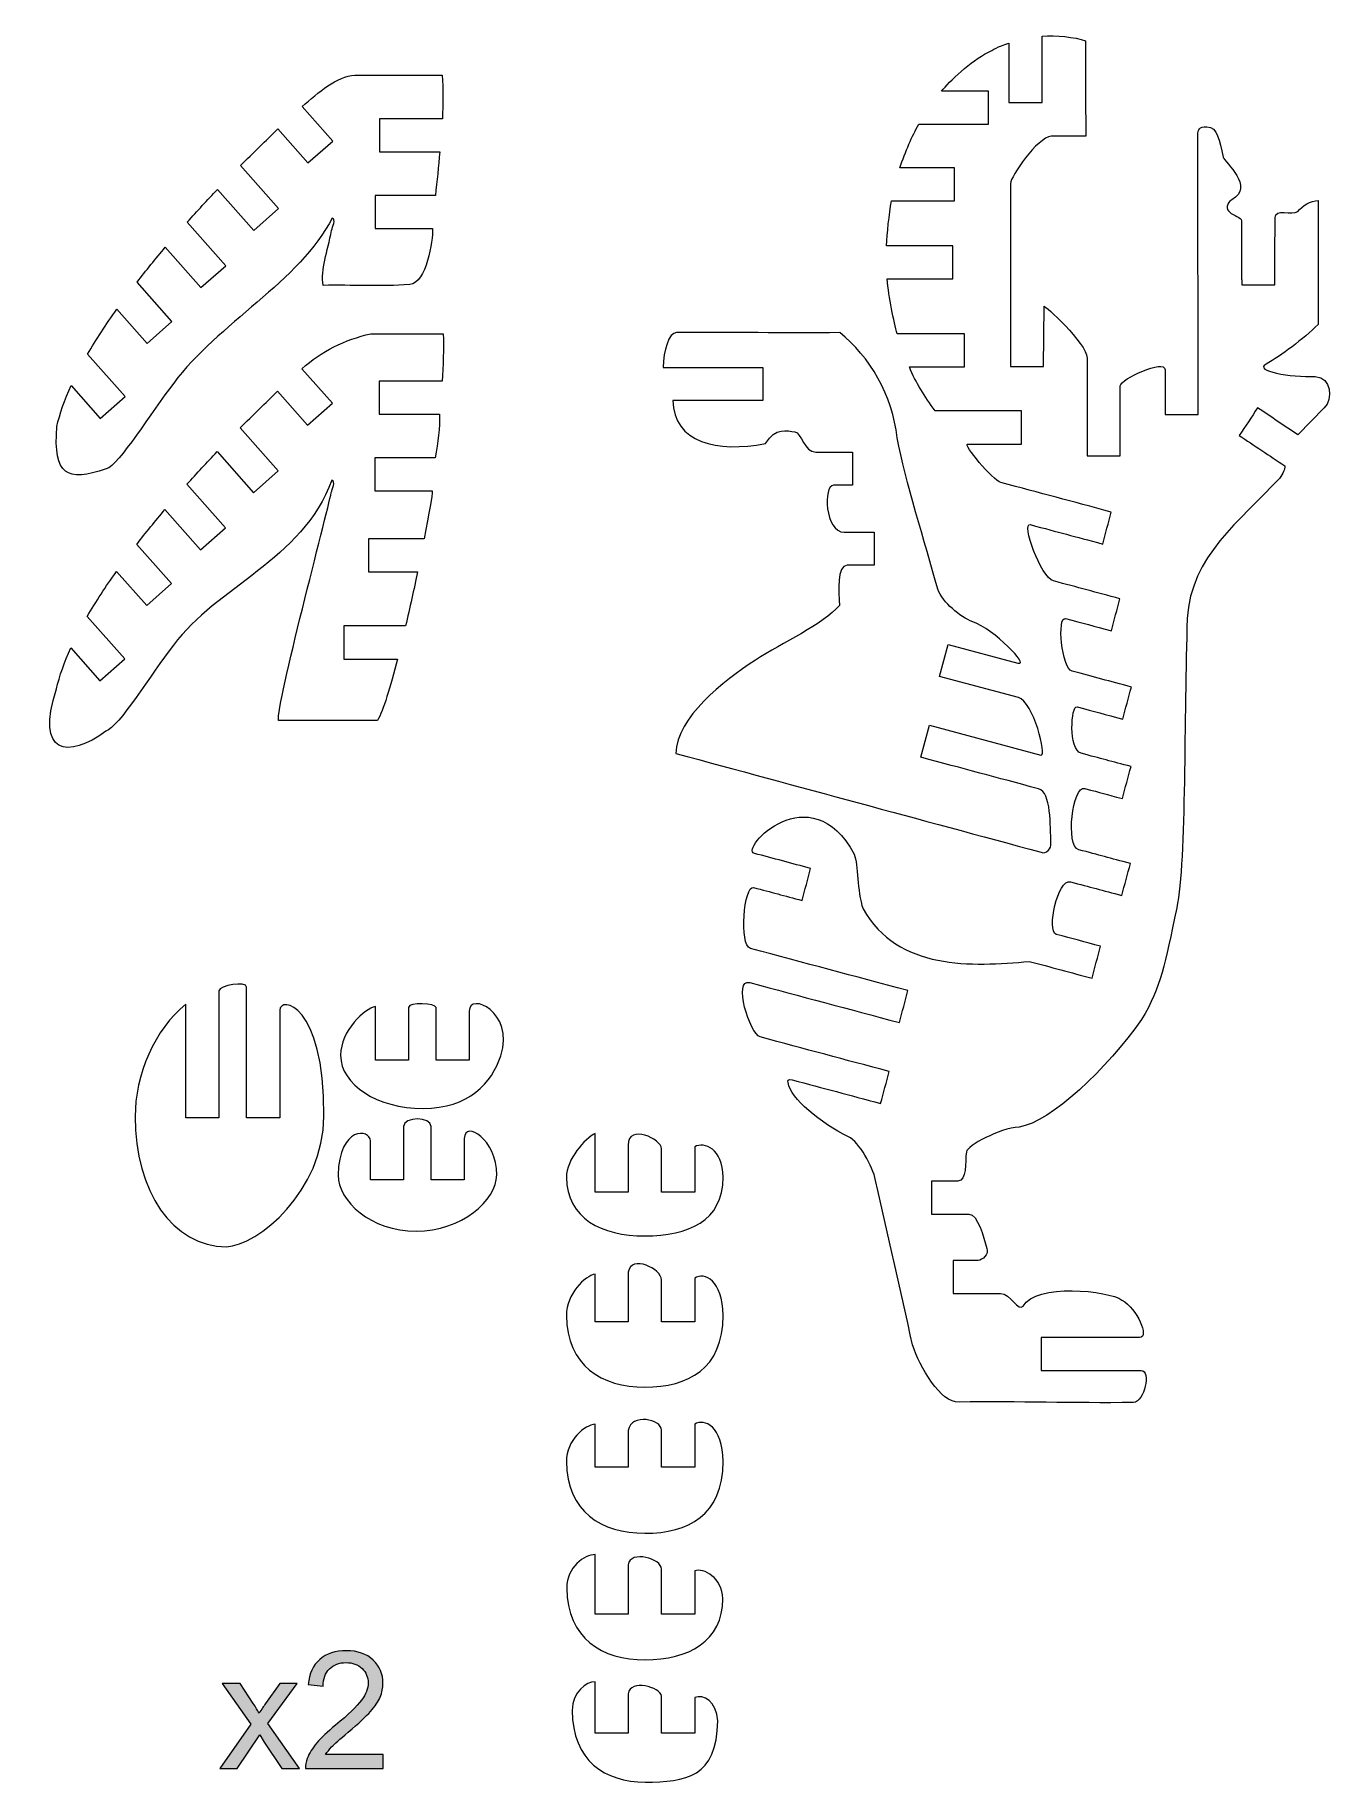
# Model space of a CAD drawing. Header units: inches. Extents: x 52 to 170, y 164 to 323.
import ezdxf

# ---------------------------------------------------------------- set-up
doc = ezdxf.new("R2010")
doc.units = ezdxf.units.IN
doc.header["$MEASUREMENT"] = 0
doc.layers.add('Capa 1', color=7, linetype='Continuous')
doc.layers.add('Capa 2', color=1, linetype='Continuous')

msp = doc.modelspace()

# ---------------------------------------------------------------- hatches: boundary and pattern name
at = {"layer": 'Capa 2'}
h = msp.add_hatch(color=256, dxfattribs=at)
h.dxf.hatch_style = 2
edge = h.paths.add_edge_path()
edge.add_spline(control_points=[(68.67, 165.7), (68.67, 165.7), (71.49, 169.71), (71.49, 169.71), (71.49, 169.71), (68.88, 173.4), (68.88, 173.4), (68.88, 173.4), (70.51, 173.4), (70.51, 173.4), (70.51, 173.4), (71.7, 171.6), (71.7, 171.6), (71.92, 171.25), (72.1, 170.97), (72.23, 170.73), (72.44, 171.05), (72.64, 171.34), (72.82, 171.58), (72.82, 171.58), (74.12, 173.4), (74.12, 173.4), (74.12, 173.4), (75.68, 173.4), (75.68, 173.4), (75.68, 173.4), (73.02, 169.78), (73.02, 169.78), (73.02, 169.78), (75.88, 165.7), (75.88, 165.7), (75.88, 165.7), (74.28, 165.7), (74.28, 165.7), (74.28, 165.7), (72.7, 168.1), (72.7, 168.1), (72.7, 168.1), (72.28, 168.74), (72.28, 168.74), (72.28, 168.74), (70.25, 165.7), (70.25, 165.7), (70.25, 165.7), (68.67, 165.7), (68.67, 165.7), (68.67, 165.7), (68.67, 165.7), (68.67, 165.7)], knot_values=[0, 0, 0, 0, 1, 1, 1, 2, 2, 2, 3, 3, 3, 4, 4, 4, 5, 5, 5, 6, 6, 6, 7, 7, 7, 8, 8, 8, 9, 9, 9, 10, 10, 10, 11, 11, 11, 12, 12, 12, 13, 13, 13, 14, 14, 14, 15, 15, 15, 16, 16, 16, 16], degree=3, periodic=0)
edge = h.paths.add_edge_path()
edge.add_spline(control_points=[(83.47, 166.96), (83.47, 166.96), (83.47, 165.7), (83.47, 165.7), (83.47, 165.7), (76.44, 165.7), (76.44, 165.7), (76.43, 166.02), (76.48, 166.32), (76.59, 166.61), (76.77, 167.09), (77.06, 167.56), (77.45, 168.02), (77.85, 168.49), (78.41, 169.02), (79.16, 169.63), (80.31, 170.58), (81.09, 171.33), (81.5, 171.89), (81.91, 172.44), (82.11, 172.96), (82.11, 173.46), (82.11, 173.97), (81.92, 174.41), (81.56, 174.76), (81.18, 175.12), (80.7, 175.3), (80.11, 175.3), (79.48, 175.3), (78.98, 175.11), (78.6, 174.73), (78.22, 174.35), (78.03, 173.83), (78.03, 173.17), (78.03, 173.17), (76.68, 173.3), (76.68, 173.3), (76.78, 174.3), (77.12, 175.07), (77.72, 175.59), (78.32, 176.12), (79.13, 176.38), (80.14, 176.38), (81.16, 176.38), (81.96, 176.09), (82.56, 175.53), (83.15, 174.96), (83.45, 174.26), (83.45, 173.43), (83.45, 173), (83.36, 172.58), (83.19, 172.17), (83.02, 171.76), (82.73, 171.33), (82.32, 170.87), (81.92, 170.42), (81.25, 169.79), (80.31, 169), (79.53, 168.34), (79.03, 167.9), (78.8, 167.66), (78.58, 167.43), (78.4, 167.2), (78.25, 166.96), (78.25, 166.96), (83.47, 166.96), (83.47, 166.96)], knot_values=[0, 0, 0, 0, 0.352778, 0.352778, 0.352778, 0.705556, 0.705556, 0.705556, 1.058334, 1.058334, 1.058334, 1.411112, 1.411112, 1.411112, 1.76389, 1.76389, 1.76389, 2.116668, 2.116668, 2.116668, 2.469446, 2.469446, 2.469446, 2.822224, 2.822224, 2.822224, 3.175002, 3.175002, 3.175002, 3.52778, 3.52778, 3.52778, 3.880558, 3.880558, 3.880558, 4.233336, 4.233336, 4.233336, 4.586114, 4.586114, 4.586114, 4.938892, 4.938892, 4.938892, 5.29167, 5.29167, 5.29167, 5.644448, 5.644448, 5.644448, 5.997226, 5.997226, 5.997226, 6.350004, 6.350004, 6.350004, 6.702782, 6.702782, 6.702782, 7.05556, 7.05556, 7.05556, 7.408338, 7.408338, 7.408338, 7.761116, 7.761116, 7.761116, 7.761116], degree=3, periodic=0)
edge.add_line((83.47, 166.96), (83.47, 166.96))

# ---------------------------------------------------------------- linework, layer by layer
at = {"layer": 'Capa 1', "lineweight": 20}
for points, knots in [([(147.08, 322.27), (146.11, 322.59), (144.41, 322.79), (143.17, 322.69), (143.17, 320.84), (143.15, 318.53), (143.15, 316.68), (142.15, 316.68), (141.15, 316.68), (140.15, 316.68), (140.15, 316.68), (140.15, 322.06), (140.15, 322.06), (139.09, 321.73), (138.76, 321.43), (138.24, 321.21), (136.73, 320.45), (134.73, 318.54), (134.05, 317.71), (135.55, 317.71), (136.81, 317.7), (138.31, 317.7), (138.31, 316.7), (138.31, 315.7), (138.31, 314.7), (136.05, 314.7), (134.26, 314.7), (132, 314.7), (131.35, 313.64), (130.8, 312.22), (130.26, 310.75), (132.05, 310.75), (133.44, 310.75), (135.23, 310.75), (135.23, 309.75), (135.23, 308.75), (135.23, 307.75), (133.25, 307.75), (131.49, 307.75), (129.51, 307.75), (129.3, 306.55), (129.11, 304.8), (129.06, 303.69), (130.98, 303.69), (133.14, 303.69), (135.07, 303.69), (135.07, 302.69), (135.07, 301.69), (135.07, 300.69), (133.32, 300.69), (130.88, 300.69), (129.13, 300.69), (129.24, 299), (129.74, 296.82), (130.03, 295.71), (130.5, 295.7), (134.88, 295.71), (136.14, 295.71), (136.14, 294.71), (136.14, 293.71), (136.14, 292.71), (134.9, 292.71), (132.37, 292.71), (131.13, 292.71), (131.73, 291.25), (132.5, 290.07), (133.48, 288.72), (133.48, 288.72), (141.3, 288.72), (141.3, 288.72), (141.3, 288.72), (141.3, 285.72), (141.3, 285.72), (141.3, 285.72), (136.41, 285.71), (136.41, 285.71), (135.93, 285.73), (138.69, 282.43), (139.43, 282.23), (143.01, 281.28), (145.84, 280.52), (149.42, 279.56), (149.16, 278.59), (148.9, 277.62), (148.65, 276.66), (145.97, 277.38), (144.76, 277.7), (142.08, 278.42), (141.25, 278.64), (143.01, 273.63), (144.2, 273.31), (146.38, 272.73), (148.03, 272.28), (150.21, 271.7), (149.95, 270.73), (149.69, 269.77), (149.43, 268.8), (147.83, 269.23), (146.89, 269.48), (145.28, 269.91), (144.49, 270.13), (144.91, 265.39), (145.88, 265.14), (147.84, 264.61), (149.27, 264.23), (151.24, 263.7), (150.98, 262.73), (150.72, 261.77), (150.47, 260.8), (148.86, 261.23), (147.93, 261.48), (146.32, 261.91), (145.77, 262.06), (145.53, 258.01), (146.69, 257.7), (148.47, 257.22), (149.43, 256.97), (151.21, 256.49), (150.95, 255.52), (150.69, 254.56), (150.43, 253.59), (148.91, 254), (148.54, 254.1), (147.02, 254.51), (145.89, 254.81), (145.27, 249.28), (146.47, 248.96), (148.35, 248.46), (149.28, 248.21), (151.16, 247.7), (150.9, 246.74), (150.64, 245.77), (150.38, 244.81), (148.63, 245.28), (147.49, 245.58), (145.74, 246.05), (144.57, 246.36), (143.54, 241.6), (144.44, 241.29), (145.89, 240.9), (147, 240.6), (148.45, 240.21), (148.2, 239.25), (147.94, 238.28), (147.68, 237.32), (145.79, 237.82), (143.9, 238.33), (142, 238.84), (136.8, 238.36), (130.09, 238.01), (126.94, 243.6), (126.35, 245.26), (126.53, 247.55), (126.14, 248.56), (122.19, 255.88), (115.66, 249.01), (117.1, 248.62), (118.8, 248.17), (120.49, 247.72), (122.19, 247.26), (121.93, 246.29), (121.67, 245.33), (121.41, 244.36), (119.76, 244.81), (118.67, 245.1), (117.01, 245.54), (116.15, 245.77), (115.7, 240.29), (116.73, 240.01), (121.72, 238.68), (126.01, 237.52), (131, 236.19), (130.75, 235.22), (130.49, 234.26), (130.23, 233.29), (125.54, 234.55), (121.38, 235.66), (116.68, 236.92), (115.12, 237.34), (116.67, 232.24), (117.63, 231.99), (121.66, 230.91), (125.29, 229.93), (129.31, 228.86), (129.05, 227.89), (128.79, 226.93), (128.53, 225.96), (125.66, 226.73), (123.39, 227.34), (120.52, 228.11), (120.13, 228.21), (120.07, 228), (120.15, 227.86), (120.37, 226.39), (123.07, 224.2), (125.62, 222.95), (126.59, 222.46), (127.81, 220.29), (128.07, 219), (129.19, 214.03), (130.31, 209.05), (131.43, 204.08), (132.04, 202.1), (133.97, 198.8), (135.63, 198.91), (141.12, 198.99), (145.93, 198.79), (151.43, 198.87), (152.44, 198.92), (153.06, 201.76), (152.12, 201.76), (148.86, 201.76), (146.33, 201.76), (143.07, 201.76), (143.07, 202.76), (143.07, 203.76), (143.07, 204.76), (146.18, 204.76), (148.88, 204.76), (151.98, 204.76), (152.93, 204.76), (151.75, 207.38), (150.39, 208.15), (149.19, 209.03), (142.58, 209.68), (141.43, 207.61), (141.03, 207.03), (140.26, 208.75), (139.39, 208.75), (137.71, 208.75), (136.79, 208.75), (135.11, 208.75), (135.11, 209.75), (135.11, 210.75), (135.11, 211.75), (136.29, 211.75), (136.16, 211.75), (137.35, 211.75), (137.76, 211.75), (138.35, 212.32), (138.15, 212.82), (137.86, 213.86), (137.33, 215.93), (136.53, 215.93), (135.14, 215.93), (134.52, 215.93), (133.13, 215.93), (133.13, 216.93), (133.13, 217.93), (133.13, 218.93), (134.09, 218.93), (134.54, 218.93), (135.51, 218.93), (136.39, 218.93), (136.14, 220.65), (136.3, 221.57), (136.39, 222.16), (139.28, 223.7), (141.07, 223.83), (143.95, 224.25), (149.05, 229.17), (152.17, 233.57), (153.98, 236.64), (154.26, 238.46), (155.35, 243.7), (156.24, 247.98), (155.99, 261.18), (156.31, 269.92), (156.63, 275.54), (161.09, 278.78), (164.66, 282.61), (164.99, 283.06), (165.16, 283.41), (165.14, 283.74), (163.76, 284.67), (162.36, 285.6), (161.01, 286.5), (161.57, 287.33), (162.12, 288.16), (162.68, 289), (163.9, 288.18), (165.11, 287.37), (166.33, 286.55), (166.33, 286.55), (168.71, 289.01), (168.71, 289.01), (169.51, 289.77), (169.38, 291.79), (167.9, 291.83), (165.65, 291.77), (162.31, 292.33), (163.45, 292.97), (164.8, 293.7), (166.79, 295.24), (168.17, 296.55), (168.17, 296.55), (168.17, 307.78), (168.17, 307.78), (167.49, 307.8), (166.69, 307.27), (166.33, 306.8), (165.83, 306.44), (164.22, 307.07), (164.26, 306.25), (164.26, 306.25), (164.24, 302.72), (164.24, 302.72), (164.24, 302.72), (164.24, 300.15), (164.24, 300.15), (164.24, 300.15), (161.24, 300.15), (161.24, 300.15), (161.24, 300.15), (161.24, 300.61), (161.24, 300.61), (161.24, 300.61), (161.23, 300.61), (161.23, 300.61), (161.23, 300.61), (161.23, 305.96), (161.23, 305.96), (161.22, 306.26), (160.48, 306.43), (160.15, 306.72), (159.78, 307.05), (159.85, 307.5), (160.34, 307.85), (162.44, 309.04), (159.71, 311.23), (159.56, 311.72), (159.22, 313.26), (159.06, 314.45), (158.07, 314.46), (157.4, 314.46), (157.26, 314.27), (157.27, 313.71), (157.27, 313.71), (157.3, 288.41), (157.3, 288.41), (157.3, 288.41), (154.3, 288.41), (154.3, 288.41), (154.3, 288.41), (154.3, 292.45), (154.3, 292.45), (154.3, 293.48), (150.24, 291.6), (150.24, 291), (150.24, 291), (150.24, 284.64), (150.24, 284.64), (149.24, 284.64), (148.24, 284.64), (147.24, 284.64), (147.24, 287.6), (147.24, 290.55), (147.24, 293.51), (147.2, 294.88), (143.33, 298.35), (143.34, 298.21), (143.34, 298.21), (143.29, 292.75), (143.29, 292.75), (142.29, 292.75), (141.29, 292.75), (140.29, 292.75), (140.29, 298.48), (140.29, 303.6), (140.29, 309.33), (140.29, 309.94), (142.73, 313.5), (143.99, 313.63), (145.03, 313.63), (146.07, 313.63), (147.11, 313.63), (147.1, 316.67), (147.09, 319.24), (147.08, 322.27), (147.08, 322.27), (147.08, 322.27), (147.08, 322.27)], [0, 0, 0, 0, 1, 1, 1, 2, 2, 2, 3, 3, 3, 4, 4, 4, 5, 5, 5, 6, 6, 6, 7, 7, 7, 8, 8, 8, 9, 9, 9, 10, 10, 10, 11, 11, 11, 12, 12, 12, 13, 13, 13, 14, 14, 14, 15, 15, 15, 16, 16, 16, 17, 17, 17, 18, 18, 18, 19, 19, 19, 20, 20, 20, 21, 21, 21, 22, 22, 22, 23, 23, 23, 24, 24, 24, 25, 25, 25, 26, 26, 26, 27, 27, 27, 28, 28, 28, 29, 29, 29, 30, 30, 30, 31, 31, 31, 32, 32, 32, 33, 33, 33, 34, 34, 34, 35, 35, 35, 36, 36, 36, 37, 37, 37, 38, 38, 38, 39, 39, 39, 40, 40, 40, 41, 41, 41, 42, 42, 42, 43, 43, 43, 44, 44, 44, 45, 45, 45, 46, 46, 46, 47, 47, 47, 48, 48, 48, 49, 49, 49, 50, 50, 50, 51, 51, 51, 52, 52, 52, 53, 53, 53, 54, 54, 54, 55, 55, 55, 56, 56, 56, 57, 57, 57, 58, 58, 58, 59, 59, 59, 60, 60, 60, 61, 61, 61, 62, 62, 62, 63, 63, 63, 64, 64, 64, 65, 65, 65, 66, 66, 66, 67, 67, 67, 68, 68, 68, 69, 69, 69, 70, 70, 70, 71, 71, 71, 72, 72, 72, 73, 73, 73, 74, 74, 74, 75, 75, 75, 76, 76, 76, 77, 77, 77, 78, 78, 78, 79, 79, 79, 80, 80, 80, 81, 81, 81, 82, 82, 82, 83, 83, 83, 84, 84, 84, 85, 85, 85, 86, 86, 86, 87, 87, 87, 88, 88, 88, 89, 89, 89, 90, 90, 90, 91, 91, 91, 92, 92, 92, 93, 93, 93, 94, 94, 94, 95, 95, 95, 96, 96, 96, 97, 97, 97, 98, 98, 98, 99, 99, 99, 100, 100, 100, 101, 101, 101, 102, 102, 102, 103, 103, 103, 104, 104, 104, 105, 105, 105, 106, 106, 106, 107, 107, 107, 108, 108, 108, 109, 109, 109, 110, 110, 110, 111, 111, 111, 112, 112, 112, 113, 113, 113, 114, 114, 114, 115, 115, 115, 116, 116, 116, 117, 117, 117, 118, 118, 118, 119, 119, 119, 120, 120, 120, 121, 121, 121, 122, 122, 122, 123, 123, 123, 124, 124, 124, 125, 125, 125, 126, 126, 126, 127, 127, 127, 127]), ([(88.82, 319.15), (88.82, 319.15), (80.9, 319.15), (80.9, 319.15), (79.28, 319.02), (77.59, 317.6), (76.13, 316.31), (76.13, 316.31), (78.9, 313.18), (78.9, 313.18), (78.9, 313.18), (76.65, 311.19), (76.65, 311.19), (76.65, 311.19), (73.93, 314.27), (73.93, 314.27), (72.83, 313.22), (71.69, 312.11), (70.55, 310.95), (70.55, 310.95), (73.99, 307.06), (73.99, 307.06), (73.99, 307.06), (71.74, 305.07), (71.74, 305.07), (71.74, 305.07), (68.45, 308.79), (68.45, 308.79), (67.53, 307.82), (66.62, 306.83), (65.72, 305.83), (65.72, 305.83), (69.21, 301.88), (69.21, 301.88), (69.21, 301.88), (66.96, 299.9), (66.96, 299.9), (66.96, 299.9), (63.73, 303.55), (63.73, 303.55), (62.85, 302.5), (61.99, 301.45), (61.17, 300.4), (61.17, 300.4), (64.32, 296.83), (64.32, 296.83), (64.32, 296.83), (62.08, 294.84), (62.08, 294.84), (62.08, 294.84), (59.34, 297.94), (59.34, 297.94), (58.36, 296.56), (57.46, 295.19), (56.69, 293.86), (56.69, 293.86), (60.08, 290.03), (60.08, 290.03), (60.08, 290.03), (57.84, 288.04), (57.84, 288.04), (57.84, 288.04), (55.21, 291.01), (55.21, 291.01), (54.61, 289.72), (54.17, 288.47), (53.9, 287.3), (53.59, 282.85), (54.8, 282.29), (58.38, 283.46), (59.54, 283.81), (62.46, 288.65), (64.5, 291.24), (68.44, 296.6), (75.95, 300.48), (78.85, 306.2), (79.22, 306.09), (78.87, 305.4), (78.8, 305.08), (78.4, 303.13), (77.81, 301.53), (78.02, 300.1), (80.68, 300.15), (83.22, 299.97), (85.88, 300.18), (87.41, 300.29), (87.97, 304.18), (87.94, 305.2), (87.94, 305.2), (87.94, 305.24), (87.94, 305.24), (87.94, 305.24), (82.74, 305.24), (82.74, 305.24), (82.74, 305.24), (82.74, 308.24), (82.74, 308.24), (82.74, 308.24), (88.2, 308.24), (88.2, 308.24), (88.33, 309.55), (88.48, 310.88), (88.6, 312.2), (88.6, 312.2), (83.13, 312.2), (83.13, 312.2), (83.13, 312.2), (83.13, 315.2), (83.13, 315.2), (83.13, 315.2), (88.83, 315.2), (88.83, 315.2), (88.89, 316.52), (88.9, 317.84), (88.82, 319.15), (88.82, 319.15), (88.82, 319.15), (88.82, 319.15)], [0, 0, 0, 0, 1, 1, 1, 2, 2, 2, 3, 3, 3, 4, 4, 4, 5, 5, 5, 6, 6, 6, 7, 7, 7, 8, 8, 8, 9, 9, 9, 10, 10, 10, 11, 11, 11, 12, 12, 12, 13, 13, 13, 14, 14, 14, 15, 15, 15, 16, 16, 16, 17, 17, 17, 18, 18, 18, 19, 19, 19, 20, 20, 20, 21, 21, 21, 22, 22, 22, 23, 23, 23, 24, 24, 24, 25, 25, 25, 26, 26, 26, 27, 27, 27, 28, 28, 28, 29, 29, 29, 30, 30, 30, 31, 31, 31, 32, 32, 32, 33, 33, 33, 34, 34, 34, 35, 35, 35, 36, 36, 36, 37, 37, 37, 38, 38, 38, 39, 39, 39, 39]), ([(88.91, 295.72), (88.91, 295.72), (82.35, 295.72), (82.35, 295.72), (79.97, 295.17), (77.89, 294.13), (76.1, 292.55), (76.1, 292.55), (78.87, 289.42), (78.87, 289.42), (78.87, 289.42), (76.62, 287.43), (76.62, 287.43), (76.62, 287.43), (73.9, 290.5), (73.9, 290.5), (72.8, 289.45), (71.66, 288.34), (70.52, 287.19), (70.52, 287.19), (73.96, 283.3), (73.96, 283.3), (73.96, 283.3), (71.71, 281.31), (71.71, 281.31), (71.71, 281.31), (68.42, 285.03), (68.42, 285.03), (67.5, 284.06), (66.59, 283.07), (65.69, 282.07), (65.69, 282.07), (69.18, 278.12), (69.18, 278.12), (69.18, 278.12), (66.93, 276.13), (66.93, 276.13), (66.93, 276.13), (63.7, 279.79), (63.7, 279.79), (62.82, 278.74), (61.96, 277.69), (61.14, 276.63), (61.14, 276.63), (64.29, 273.07), (64.29, 273.07), (64.29, 273.07), (62.05, 271.08), (62.05, 271.08), (62.05, 271.08), (59.31, 274.17), (59.31, 274.17), (58.33, 272.8), (57.44, 271.43), (56.66, 270.1), (56.66, 270.1), (60.05, 266.26), (60.05, 266.26), (60.05, 266.26), (57.81, 264.27), (57.81, 264.27), (57.81, 264.27), (55.18, 267.25), (55.18, 267.25), (54.59, 265.95), (54.14, 264.71), (53.87, 263.53), (51.92, 257.6), (54.93, 257.16), (58.35, 259.7), (59.51, 260.04), (62.43, 264.88), (64.47, 267.48), (68.41, 272.84), (76.08, 275.11), (78.82, 282.44), (79.19, 282.32), (78.84, 281.64), (78.77, 281.32), (78.37, 279.37), (73.78, 262.09), (73.98, 260.67), (73.98, 260.67), (82.95, 260.67), (82.95, 260.67), (83.47, 261.58), (84.12, 263.7), (84.77, 266.24), (84.77, 266.24), (79.9, 266.24), (79.9, 266.24), (79.9, 266.24), (79.9, 269.24), (79.9, 269.24), (79.9, 269.24), (85.5, 269.24), (85.5, 269.24), (85.88, 270.88), (86.25, 272.57), (86.58, 274.15), (86.58, 274.15), (82.15, 274.15), (82.15, 274.15), (82.15, 274.15), (82.15, 277.14), (82.15, 277.14), (82.15, 277.14), (87.18, 277.14), (87.18, 277.14), (87.63, 279.46), (87.92, 281.16), (87.91, 281.43), (87.91, 281.43), (87.91, 281.47), (87.91, 281.47), (87.91, 281.47), (82.72, 281.47), (82.72, 281.47), (82.72, 281.47), (82.72, 284.47), (82.72, 284.47), (82.72, 284.47), (88.17, 284.47), (88.17, 284.47), (88.42, 285.9), (88.61, 287.17), (88.58, 288.43), (88.58, 288.43), (83.1, 288.43), (83.1, 288.43), (83.1, 288.43), (83.1, 291.43), (83.1, 291.43), (83.1, 291.43), (88.8, 291.43), (88.8, 291.43), (88.87, 292.76), (89, 294.41), (88.91, 295.72), (88.91, 295.72), (88.91, 295.72), (88.91, 295.72)], [0, 0, 0, 0, 1, 1, 1, 2, 2, 2, 3, 3, 3, 4, 4, 4, 5, 5, 5, 6, 6, 6, 7, 7, 7, 8, 8, 8, 9, 9, 9, 10, 10, 10, 11, 11, 11, 12, 12, 12, 13, 13, 13, 14, 14, 14, 15, 15, 15, 16, 16, 16, 17, 17, 17, 18, 18, 18, 19, 19, 19, 20, 20, 20, 21, 21, 21, 22, 22, 22, 23, 23, 23, 24, 24, 24, 25, 25, 25, 26, 26, 26, 27, 27, 27, 28, 28, 28, 29, 29, 29, 30, 30, 30, 31, 31, 31, 32, 32, 32, 33, 33, 33, 34, 34, 34, 35, 35, 35, 36, 36, 36, 37, 37, 37, 38, 38, 38, 39, 39, 39, 40, 40, 40, 41, 41, 41, 42, 42, 42, 43, 43, 43, 44, 44, 44, 45, 45, 45, 46, 46, 46, 47, 47, 47, 47]), ([(143.07, 248.73), (132.04, 251.71), (121.01, 254.7), (109.98, 257.68), (110.07, 260.98), (114.24, 264.18), (117.18, 266.15), (119.65, 267.73), (123.32, 269.36), (124.79, 271.1), (124.73, 272.35), (124.53, 274.73), (125.51, 274.73), (125.51, 274.73), (127.95, 274.73), (127.95, 274.73), (127.95, 274.73), (127.95, 277.73), (127.95, 277.73), (127.95, 277.73), (125.22, 277.73), (125.22, 277.73), (123.47, 277.73), (123.32, 281.99), (124.26, 281.99), (124.26, 281.99), (125.97, 281.99), (125.97, 281.99), (125.97, 281.99), (125.97, 284.99), (125.97, 284.99), (125.97, 284.99), (122.65, 284.99), (122.65, 284.99), (121.61, 284.99), (121.37, 286.73), (120.75, 286.84), (120.07, 286.88), (118.99, 287.32), (118.11, 285.77), (113.75, 284.91), (109.75, 285.85), (109.71, 289.67), (109.71, 289.67), (117.87, 289.67), (117.87, 289.67), (117.87, 289.67), (117.87, 292.67), (117.87, 292.67), (117.87, 292.67), (108.83, 292.67), (108.83, 292.67), (108.84, 294.16), (109.36, 295.83), (110.03, 295.82), (114.96, 295.9), (119.9, 295.74), (124.83, 295.82), (127.52, 293.68), (129.62, 290.14), (130.03, 286.28), (130.77, 282.37), (132.52, 276.89), (133.71, 272.56), (134.18, 271.36), (135.7, 270.07), (136.87, 269.61), (138.78, 268.95), (142.12, 265.56), (140.96, 265.87), (140.96, 265.87), (134.64, 267.57), (134.64, 267.57), (134.64, 267.57), (133.86, 264.67), (133.86, 264.67), (133.86, 264.67), (141.02, 262.75), (141.02, 262.75), (142.36, 262.39), (143.65, 257.37), (143.04, 257.53), (143.04, 257.53), (132.95, 260.24), (132.95, 260.24), (132.95, 260.24), (132.17, 257.34), (132.17, 257.34), (136.04, 256.3), (138.97, 255.52), (142.83, 254.48), (144, 254.17), (143.89, 251.11), (143.95, 249.54), (144.02, 249.11), (143.51, 248.52), (143.07, 248.73), (143.07, 248.73), (143.07, 248.73), (143.07, 248.73)], [0, 0, 0, 0, 1, 1, 1, 2, 2, 2, 3, 3, 3, 4, 4, 4, 5, 5, 5, 6, 6, 6, 7, 7, 7, 8, 8, 8, 9, 9, 9, 10, 10, 10, 11, 11, 11, 12, 12, 12, 13, 13, 13, 14, 14, 14, 15, 15, 15, 16, 16, 16, 17, 17, 17, 18, 18, 18, 19, 19, 19, 20, 20, 20, 21, 21, 21, 22, 22, 22, 23, 23, 23, 24, 24, 24, 25, 25, 25, 26, 26, 26, 27, 27, 27, 28, 28, 28, 29, 29, 29, 30, 30, 30, 31, 31, 31, 32, 32, 32, 33, 33, 33, 33]), ([(68.59, 236.17), (68.59, 236.65), (71.09, 237.11), (71.1, 236.5), (71.1, 236.5), (71.1, 224.66), (71.1, 224.66), (71.1, 224.66), (74.1, 224.66), (74.1, 224.66), (74.1, 224.66), (74.1, 234.42), (74.1, 234.42), (74.1, 234.42), (74.1, 234.42), (74.1, 234.42), (74.1, 235.68), (78.17, 235.17), (78.09, 224.81), (78.09, 218.02), (72.1, 213.09), (69.26, 212.98), (64.4, 212.98), (61, 218), (61, 224.79), (60.97, 228.45), (62.77, 232.75), (65.59, 234.96), (65.59, 234.96), (65.59, 224.66), (65.59, 224.66), (65.59, 224.66), (68.59, 224.66), (68.59, 224.66), (68.59, 224.66), (68.59, 236.17), (68.59, 236.17), (68.59, 236.17), (68.59, 236.17), (68.59, 236.17), (68.59, 236.17), (68.59, 236.17), (68.59, 236.17)], [0, 0, 0, 0, 1, 1, 1, 2, 2, 2, 3, 3, 3, 4, 4, 4, 5, 5, 5, 6, 6, 6, 7, 7, 7, 8, 8, 8, 9, 9, 9, 10, 10, 10, 11, 11, 11, 12, 12, 12, 13, 13, 13, 14, 14, 14, 14]), ([(88.26, 229.9), (88.26, 229.9), (91.26, 229.9), (91.26, 229.9), (91.26, 229.9), (91.26, 234.34), (91.26, 234.34), (91.26, 236.09), (95.39, 234.28), (94.12, 230.29), (93.34, 227.85), (91.21, 225.51), (87.08, 225.51), (82.95, 225.51), (79.61, 227.67), (79.61, 230.33), (79.62, 232.6), (81.8, 234.56), (82.76, 234.74), (82.76, 234.74), (82.76, 229.9), (82.76, 229.9), (82.76, 229.9), (85.76, 229.9), (85.76, 229.9), (85.76, 229.9), (85.76, 234.65), (85.76, 234.65), (85.76, 235.22), (88.26, 235.03), (88.26, 234.66), (88.26, 234.66), (88.26, 229.9), (88.26, 229.9), (88.26, 229.9), (88.26, 229.9), (88.26, 229.9)], [0, 0, 0, 0, 1, 1, 1, 2, 2, 2, 3, 3, 3, 4, 4, 4, 5, 5, 5, 6, 6, 6, 7, 7, 7, 8, 8, 8, 9, 9, 9, 10, 10, 10, 11, 11, 11, 12, 12, 12, 12]), ([(87.81, 223.87), (87.81, 223.87), (87.81, 219.06), (87.81, 219.06), (87.81, 219.06), (90.81, 219.06), (90.81, 219.06), (90.81, 219.06), (90.81, 222.79), (90.81, 222.79), (90.85, 224.49), (93.79, 222.7), (93.75, 219.49), (93.75, 217.18), (90.58, 214.39), (86.45, 214.39), (82.33, 214.39), (79.38, 217.13), (79.38, 219.47), (79.5, 223.94), (82.28, 223.67), (82.31, 222.57), (82.31, 222.57), (82.31, 219.06), (82.31, 219.06), (82.31, 219.06), (85.31, 219.06), (85.31, 219.06), (85.31, 219.06), (85.31, 223.87), (85.31, 223.87), (85.32, 224.8), (87.82, 224.78), (87.81, 223.87), (87.81, 223.87), (87.81, 223.87), (87.81, 223.87)], [0, 0, 0, 0, 1, 1, 1, 2, 2, 2, 3, 3, 3, 4, 4, 4, 5, 5, 5, 6, 6, 6, 7, 7, 7, 8, 8, 8, 9, 9, 9, 10, 10, 10, 11, 11, 11, 12, 12, 12, 12]), ([(108.69, 221.86), (108.69, 221.86), (108.69, 221.86), (108.69, 221.86), (108.69, 221.86), (108.69, 217.92), (108.69, 217.92), (108.69, 217.92), (111.69, 217.92), (111.69, 217.92), (111.69, 217.92), (111.69, 222.04), (111.69, 222.04), (112.56, 222.51), (114.21, 221.9), (114.28, 219.28), (114.24, 215.29), (111.1, 213.96), (107.18, 213.96), (103.25, 213.96), (100.11, 215.54), (100.07, 219.28), (100.04, 220.87), (101.76, 222.8), (102.66, 223.24), (102.66, 223.24), (102.66, 217.92), (102.66, 217.92), (102.66, 217.92), (105.66, 217.92), (105.66, 217.92), (105.66, 217.92), (105.66, 222.2), (105.66, 222.2), (105.66, 224.15), (108.69, 222.73), (108.69, 221.86), (108.69, 221.86), (108.69, 221.86), (108.69, 221.86)], [0, 0, 0, 0, 1, 1, 1, 2, 2, 2, 3, 3, 3, 4, 4, 4, 5, 5, 5, 6, 6, 6, 7, 7, 7, 8, 8, 8, 9, 9, 9, 10, 10, 10, 11, 11, 11, 12, 12, 12, 13, 13, 13, 13]), ([(111.69, 210.13), (112.56, 210.72), (114.21, 209.96), (114.28, 206.76), (114.24, 201.89), (111.1, 200.26), (107.18, 200.26), (103.25, 200.26), (100.11, 202.19), (100.07, 206.76), (100.04, 208.7), (101.76, 210.34), (102.66, 210.5), (102.66, 210.5), (102.66, 206.19), (102.66, 206.19), (102.66, 206.19), (105.66, 206.19), (105.66, 206.19), (105.66, 206.19), (105.66, 210.68), (105.66, 210.68), (105.93, 212.32), (108.69, 210.96), (108.69, 209.98), (108.69, 209.98), (108.69, 206.19), (108.69, 206.19), (108.69, 206.19), (111.69, 206.19), (111.69, 206.19), (111.69, 206.19), (111.69, 210.13), (111.69, 210.13), (111.69, 210.13), (111.69, 210.13), (111.69, 210.13)], [0, 0, 0, 0, 1, 1, 1, 2, 2, 2, 3, 3, 3, 4, 4, 4, 5, 5, 5, 6, 6, 6, 7, 7, 7, 8, 8, 8, 9, 9, 9, 10, 10, 10, 11, 11, 11, 12, 12, 12, 12]), ([(111.69, 196.89), (112.56, 197.47), (114.21, 196.72), (114.28, 193.52), (114.24, 188.65), (111.1, 187.02), (107.18, 187.02), (103.25, 187.02), (100.11, 188.95), (100.07, 193.52), (100.04, 195.46), (101.76, 196.85), (102.66, 196.89), (102.66, 196.89), (102.66, 193), (102.66, 193), (102.66, 193), (105.66, 193), (105.66, 193), (105.66, 193), (105.66, 196.32), (105.66, 196.32), (105.93, 197.95), (108.69, 197.34), (108.69, 196.36), (108.69, 196.36), (108.69, 193), (108.69, 193), (108.69, 193), (111.69, 193), (111.69, 193), (111.69, 193), (111.69, 196.89), (111.69, 196.89), (111.69, 196.89), (111.69, 196.89), (111.69, 196.89)], [0, 0, 0, 0, 1, 1, 1, 2, 2, 2, 3, 3, 3, 4, 4, 4, 5, 5, 5, 6, 6, 6, 7, 7, 7, 8, 8, 8, 9, 9, 9, 10, 10, 10, 11, 11, 11, 12, 12, 12, 12]), ([(111.69, 183.61), (112.51, 183.91), (114.18, 182.99), (114.25, 181.09), (114.21, 177.22), (111.12, 175.55), (107.2, 175.55), (103.28, 175.55), (100.14, 177.48), (100.1, 182.05), (100.07, 183.94), (101.73, 185.1), (102.66, 185.08), (102.66, 185.08), (102.66, 179.69), (102.66, 179.69), (102.66, 179.69), (105.66, 179.69), (105.66, 179.69), (105.66, 179.69), (105.66, 184.15), (105.66, 184.15), (105.86, 185.54), (108.69, 184.7), (108.69, 183.77), (108.69, 183.77), (108.69, 179.69), (108.69, 179.69), (108.69, 179.69), (111.69, 179.69), (111.69, 179.69), (111.69, 179.69), (111.69, 183.61), (111.69, 183.61), (111.69, 183.61), (111.69, 183.61), (111.69, 183.61)], [0, 0, 0, 0, 1, 1, 1, 2, 2, 2, 3, 3, 3, 4, 4, 4, 5, 5, 5, 6, 6, 6, 7, 7, 7, 8, 8, 8, 9, 9, 9, 10, 10, 10, 11, 11, 11, 12, 12, 12, 12]), ([(111.69, 172.14), (112.43, 172.44), (113.71, 171.8), (113.77, 170.01), (113.73, 164.9), (110.85, 164.47), (107.2, 164.47), (103.54, 164.47), (100.62, 166.4), (100.58, 170.97), (100.58, 172.61), (101.9, 173.62), (102.66, 173.56), (102.66, 173.56), (102.66, 168.91), (102.66, 168.91), (102.66, 168.91), (105.66, 168.91), (105.66, 168.91), (105.66, 168.91), (105.66, 172.48), (105.66, 172.48), (105.84, 173.81), (108.57, 173.12), (108.69, 172.25), (108.69, 172.25), (108.69, 168.91), (108.69, 168.91), (108.69, 168.91), (111.69, 168.91), (111.69, 168.91), (111.69, 168.91), (111.69, 172.14), (111.69, 172.14), (111.69, 172.14), (111.69, 172.14), (111.69, 172.14)], [0, 0, 0, 0, 1, 1, 1, 2, 2, 2, 3, 3, 3, 4, 4, 4, 5, 5, 5, 6, 6, 6, 7, 7, 7, 8, 8, 8, 9, 9, 9, 10, 10, 10, 11, 11, 11, 12, 12, 12, 12])]:
    msp.add_open_spline(points, degree=3, knots=knots, dxfattribs=at)
at = {"layer": 'Capa 2', "lineweight": 0}
for points, knots in [([(83.47, 166.96), (83.47, 166.96), (83.47, 165.7), (83.47, 165.7), (83.47, 165.7), (76.44, 165.7), (76.44, 165.7), (76.43, 166.02), (76.48, 166.32), (76.59, 166.61), (76.77, 167.09), (77.06, 167.56), (77.45, 168.02), (77.85, 168.49), (78.41, 169.02), (79.16, 169.63), (80.31, 170.58), (81.09, 171.33), (81.5, 171.89), (81.91, 172.44), (82.11, 172.96), (82.11, 173.46), (82.11, 173.97), (81.92, 174.41), (81.56, 174.76), (81.18, 175.12), (80.7, 175.3), (80.11, 175.3), (79.48, 175.3), (78.98, 175.11), (78.6, 174.73), (78.22, 174.35), (78.03, 173.83), (78.03, 173.17), (78.03, 173.17), (76.68, 173.3), (76.68, 173.3), (76.78, 174.3), (77.12, 175.07), (77.72, 175.59), (78.32, 176.12), (79.13, 176.38), (80.14, 176.38), (81.16, 176.38), (81.96, 176.09), (82.56, 175.53), (83.15, 174.96), (83.45, 174.26), (83.45, 173.43), (83.45, 173), (83.36, 172.58), (83.19, 172.17), (83.02, 171.76), (82.73, 171.33), (82.32, 170.87), (81.92, 170.42), (81.25, 169.79), (80.31, 169), (79.53, 168.34), (79.03, 167.9), (78.8, 167.66), (78.58, 167.43), (78.4, 167.2), (78.25, 166.96), (78.25, 166.96), (83.47, 166.96), (83.47, 166.96)], [0, 0, 0, 0, 1, 1, 1, 2, 2, 2, 3, 3, 3, 4, 4, 4, 5, 5, 5, 6, 6, 6, 7, 7, 7, 8, 8, 8, 9, 9, 9, 10, 10, 10, 11, 11, 11, 12, 12, 12, 13, 13, 13, 14, 14, 14, 15, 15, 15, 16, 16, 16, 17, 17, 17, 18, 18, 18, 19, 19, 19, 20, 20, 20, 21, 21, 21, 22, 22, 22, 22]), ([(68.67, 165.7), (68.67, 165.7), (71.49, 169.71), (71.49, 169.71), (71.49, 169.71), (68.88, 173.4), (68.88, 173.4), (68.88, 173.4), (70.51, 173.4), (70.51, 173.4), (70.51, 173.4), (71.7, 171.6), (71.7, 171.6), (71.92, 171.25), (72.1, 170.97), (72.23, 170.73), (72.44, 171.05), (72.64, 171.34), (72.82, 171.58), (72.82, 171.58), (74.12, 173.4), (74.12, 173.4), (74.12, 173.4), (75.68, 173.4), (75.68, 173.4), (75.68, 173.4), (73.02, 169.78), (73.02, 169.78), (73.02, 169.78), (75.88, 165.7), (75.88, 165.7), (75.88, 165.7), (74.28, 165.7), (74.28, 165.7), (74.28, 165.7), (72.7, 168.1), (72.7, 168.1), (72.7, 168.1), (72.28, 168.74), (72.28, 168.74), (72.28, 168.74), (70.25, 165.7), (70.25, 165.7), (70.25, 165.7), (68.67, 165.7), (68.67, 165.7), (68.67, 165.7), (68.67, 165.7), (68.67, 165.7)], [0, 0, 0, 0, 1, 1, 1, 2, 2, 2, 3, 3, 3, 4, 4, 4, 5, 5, 5, 6, 6, 6, 7, 7, 7, 8, 8, 8, 9, 9, 9, 10, 10, 10, 11, 11, 11, 12, 12, 12, 13, 13, 13, 14, 14, 14, 15, 15, 15, 16, 16, 16, 16])]:
    msp.add_open_spline(points, degree=3, knots=knots, dxfattribs=at)

doc.saveas('drawing.dxf')
